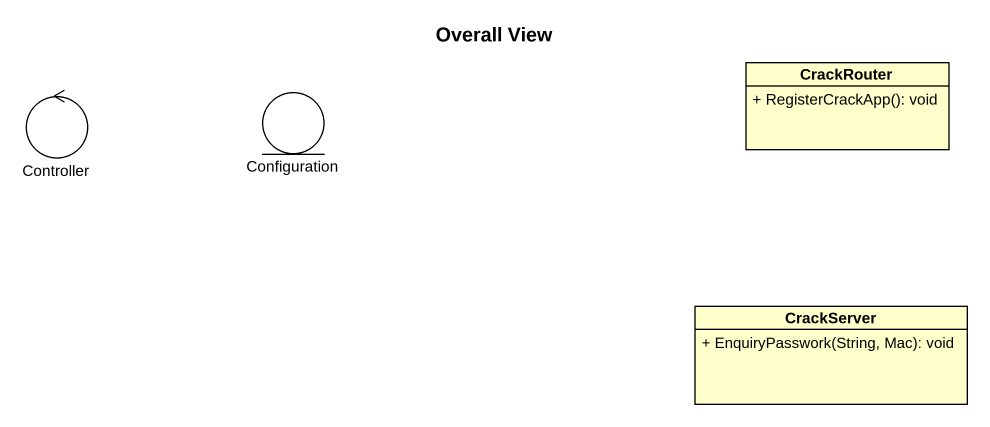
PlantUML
@startuml
title Overall View
allowmixing
hide circle
hide empty members
skinparam classAttributeIconSize 0
control Controller
entity Configuration
class CrackRouter {
  + RegisterCrackApp(): void
}
class CrackServer {
  + EnquiryPasswork(String, Mac): void
}
@enduml
